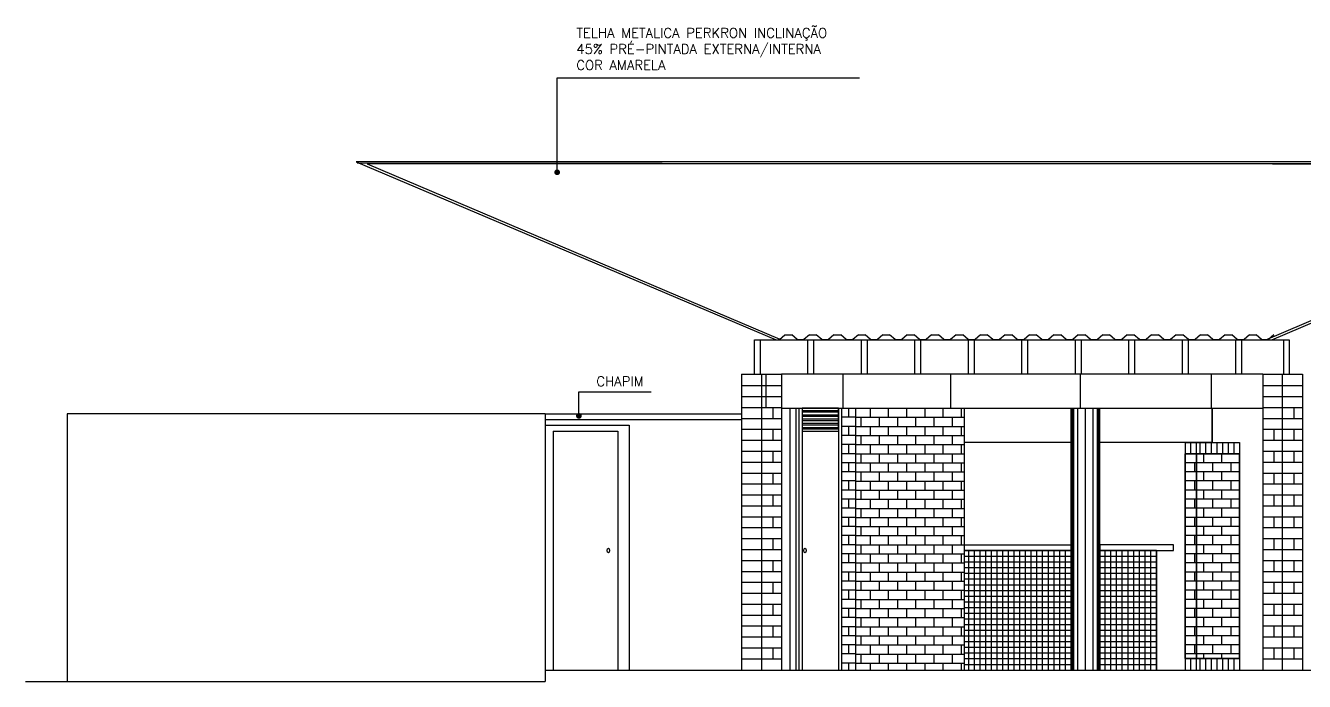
# Model space of a CAD drawing. Extents: x -599692 to 469028, y -9431878 to 9424999.
# Drawn here: x 2373.36 to 2384.6, y -459.07 to -453.31 of the extents above; entities that cross this region are included whole.
import ezdxf

# ---------------------------------------------------------------- set-up
doc = ezdxf.new("R2010")
doc.units = 0
doc.header["$LTSCALE"] = 0.5
doc.header["$MEASUREMENT"] = 0
doc.layers.get('0').update_dxf_attribs({"linetype": 'CONTINUOUS'})
for name, color, linetype in [('COTAS', 2, 'CONTINUOUS'), ('HACHURA1', 8, 'CONTINUOUS'), ('P1', 1, 'CONTINUOUS'), ('P2', 2, 'CONTINUOUS'), ('P3', 3, 'CONTINUOUS'), ('PAREDES', 4, 'CONTINUOUS')]:
    doc.layers.add(name, color=color, linetype=linetype)
doc.styles.add('ROMANS', font='romans')
pattern_1 = [(0, (2380.03438, -456.02635), (0, 0.08), []), (90, (2380.03438, -456.02635), (-0.08, 0.08), [0.08, -0.08])]

# ---------------------------------------------------------------- blocks, each defined once
blk = doc.blocks.new('_Dot')
at = {"color": 0, "linetype": 'ByBlock', "lineweight": -2}
blk.add_line((-0.5, 0), (-1, 0), dxfattribs=at)
at = {"color": 0, "linetype": 'ByBlock', "const_width": 0.5}
blk.add_lwpolyline([(-0.25, 0, 1), (0.25, 0, 1)], format="xyb", close=True, dxfattribs=at)

msp = doc.modelspace()

# ---------------------------------------------------------------- hatches: boundary and pattern name
at = {"layer": 'COTAS'}
h = msp.add_hatch(dxfattribs=at)
h.set_pattern_fill('ANSI32', color=256, scale=0.1, angle=315, style=0)
h.set_pattern_definition([(0, (2438.305053, -425.789535), (1e-17, 0.0375), []), (0, (2438.317553, -425.802035), (1e-17, 0.0375), [])])
h.paths.add_polyline_path([(2380.505, -456.67), (2380.185, -456.67), (2380.185, -456.85), (2380.505, -456.85)])
at = {"layer": 'HACHURA1'}
h = msp.add_hatch(dxfattribs=at)
h.set_pattern_fill('AR-B816', color=256, scale=0.01, style=0)
h.set_pattern_definition(pattern_1)
h.paths.add_polyline_path([(2380.655, -456.67), (2380.53, -456.67), (2380.53, -458.97), (2380.655, -458.97)])
h = msp.add_hatch(dxfattribs=at)
h.set_pattern_fill('AR-B816', color=256, scale=0.01, style=0)
h.set_pattern_definition([(0, (2438.30505, -425.789535), (0, 0.08), []), (90, (2438.30505, -425.789535), (-0.08, 0.08), [0.08, -0.08])])
h.paths.add_polyline_path([(2381.61, -456.67), (2380.655, -456.67), (2380.655, -458.97), (2381.61, -458.97)])
h = msp.add_hatch(dxfattribs=at)
h.set_pattern_fill('AR-B816', color=256, scale=0.01, style=0)
h.set_pattern_definition(pattern_1)
h.paths.add_polyline_path([(2383.65, -457.07), (2383.55, -457.07), (2383.55, -458.87), (2383.65, -458.87)])
h.paths.add_polyline_path([(2384.029, -457.07), (2383.65, -457.07), (2383.65, -458.87), (2384.029, -458.87)])
h = msp.add_hatch(dxfattribs=at)
h.set_pattern_fill('NET', color=256, scale=0.4, style=0)
h.set_pattern_definition([(0, (2383.29852, -458.970143), (0, 0.05), []), (90, (2383.29852, -458.970143), (-0.05, 3e-18), [])])
h.paths.add_polyline_path([(2382.55, -457.92), (2381.61, -457.92), (2381.61, -458.97), (2382.55, -458.97)])
h.paths.add_polyline_path([(2383.299, -457.92), (2382.8, -457.92), (2382.8, -458.97), (2383.099, -458.97), (2383.299, -458.97)])

# ---------------------------------------------------------------- linework, layer by layer
at = {"layer": 'COTAS'}
for p, q in [((2378.032, -454.597), (2378.032, -453.767)), ((2378.032, -453.767), (2378.101, -453.767)), ((2378.101, -453.767), (2380.689, -453.767)), ((2379.766, -456.37, -136.326), (2379.766, -456.07, -220.911)), ((2380.236, -456.37, -136.326), (2380.236, -456.07, -220.911)), ((2380.706, -456.37, -136.326), (2380.706, -456.07, -220.911)), ((2381.176, -456.37, -136.326), (2381.176, -456.07, -220.911)), ((2381.646, -456.37, -136.326), (2381.646, -456.07, -220.911)), ((2382.116, -456.37, -136.326), (2382.116, -456.07, -220.911)), ((2382.586, -456.37, -136.326), (2382.586, -456.07, -220.911)), ((2383.056, -456.37, -136.326), (2383.056, -456.07, -220.911)), ((2383.526, -456.37, -136.326), (2383.526, -456.07, -220.911)), ((2383.996, -456.37, -136.326), (2383.996, -456.07, -220.911)), ((2378.223, -456.526, -220.911), (2378.292, -456.526, -220.911)), ((2378.223, -456.737, -220.911), (2378.223, -456.526, -220.911)), ((2378.292, -456.526, -220.911), (2378.858, -456.526, -220.911)), ((2380.185, -456.67), (2380.185, -458.97)), ((2373.727, -456.72), (2373.727, -459.07)), ((2377.928, -456.72), (2373.727, -456.72))]:
    msp.add_line(p, q, dxfattribs=at)
msp.add_lwpolyline([(2380.505, -456.67), (2380.185, -456.67), (2380.185, -456.85), (2380.505, -456.85)], close=True, dxfattribs=at)
msp.add_ellipse((2380.21, -457.92), major_axis=(0, -0.0204), ratio=0.48843, dxfattribs=at)
at = {"layer": 'HACHURA1'}
for p, q in [((2384.318, -454.526, 162.371), (2376.274, -454.518, 441.822)), ((2387.917, -454.53), (2384.318, -454.527, 125.027)), ((2380.004, -456.474, -220.911), (2379.654, -456.474, -220.911)), ((2379.868, -456.67), (2379.868, -456.37)), ((2380.546, -456.67), (2380.546, -456.37)), ((2381.492, -456.67), (2381.492, -456.37)), ((2382.632, -456.67), (2382.632, -456.37)), ((2383.781, -456.67), (2383.781, -456.37)), ((2384.583, -456.474), (2384.233, -456.474)), ((2380.004, -456.57, -220.911), (2379.654, -456.57, -220.911)), ((2384.583, -456.57), (2384.233, -456.57)), ((2380.004, -456.666, -220.911), (2379.654, -456.666, -220.911)), ((2379.929, -456.762, -220.911), (2379.929, -456.67, -220.911)), ((2382.56, -458.97), (2382.56, -456.67)), ((2382.572, -458.97), (2382.572, -456.67)), ((2382.607, -458.97), (2382.607, -456.67)), ((2382.675, -458.97), (2382.675, -456.67)), ((2382.743, -458.97), (2382.743, -456.67)), ((2382.779, -458.97), (2382.779, -456.67)), ((2382.79, -458.97), (2382.79, -456.67)), ((2384.583, -456.666), (2384.233, -456.666)), ((2384.508, -456.762), (2384.508, -456.67)), ((2380.004, -456.762, -220.911), (2379.654, -456.762, -220.911)), ((2384.583, -456.762), (2384.233, -456.762)), ((2380.004, -456.858, -220.911), (2379.654, -456.858, -220.911)), ((2379.929, -456.954, -220.911), (2379.929, -456.858, -220.911)), ((2384.583, -456.858), (2384.233, -456.858)), ((2384.333, -456.954), (2384.333, -456.858)), ((2384.508, -456.954), (2384.508, -456.858)), ((2380.004, -456.954, -220.911), (2379.654, -456.954, -220.911)), ((2383.6, -457.07), (2383.6, -456.97)), ((2383.679, -456.97, 220.911), (2383.679, -457.07, 220.911)), ((2383.729, -456.97, 220.911), (2383.729, -457.07, 220.911)), ((2383.779, -456.97, 220.911), (2383.779, -457.07, 220.911)), ((2383.829, -456.97, 220.911), (2383.829, -457.07, 220.911)), ((2383.879, -456.97, 220.911), (2383.879, -457.07, 220.911)), ((2383.929, -456.97, 220.911), (2383.929, -457.07, 220.911)), ((2383.979, -456.97, 220.911), (2383.979, -457.07, 220.911)), ((2384.583, -456.954), (2384.233, -456.954)), ((2380.004, -457.05, -220.911), (2379.654, -457.05, -220.911)), ((2380.004, -457.146, -220.911), (2379.654, -457.146, -220.911)), ((2379.929, -457.146, -220.911), (2379.929, -457.05, -220.911)), ((2384.583, -457.05), (2384.233, -457.05)), ((2384.583, -457.146), (2384.233, -457.146)), ((2384.333, -457.146), (2384.333, -457.05)), ((2384.508, -457.146), (2384.508, -457.05)), ((2380.004, -457.242, -220.911), (2379.654, -457.242, -220.911)), ((2379.929, -457.338, -220.911), (2379.929, -457.242, -220.911)), ((2384.583, -457.242), (2384.233, -457.242)), ((2384.333, -457.338), (2384.333, -457.242)), ((2384.508, -457.338), (2384.508, -457.242)), ((2380.004, -457.338, -220.911), (2379.654, -457.338, -220.911)), ((2384.583, -457.338), (2384.233, -457.338)), ((2380.004, -457.434, -220.911), (2379.654, -457.434, -220.911)), ((2379.929, -457.53, -220.911), (2379.929, -457.434, -220.911)), ((2384.583, -457.434), (2384.233, -457.434)), ((2384.333, -457.53), (2384.333, -457.434)), ((2384.508, -457.53), (2384.508, -457.434)), ((2380.004, -457.53, -220.911), (2379.654, -457.53, -220.911)), ((2384.583, -457.53), (2384.233, -457.53)), ((2380.004, -457.626, -220.911), (2379.654, -457.626, -220.911)), ((2379.929, -457.722, -220.911), (2379.929, -457.626, -220.911)), ((2384.583, -457.626), (2384.233, -457.626)), ((2384.333, -457.722), (2384.333, -457.626)), ((2384.508, -457.722), (2384.508, -457.626)), ((2380.004, -457.722, -220.911), (2379.654, -457.722, -220.911)), ((2380.004, -457.818, -220.911), (2379.654, -457.818, -220.911)), ((2379.929, -457.914, -220.911), (2379.929, -457.818, -220.911)), ((2384.583, -457.722), (2384.233, -457.722)), ((2384.583, -457.818), (2384.233, -457.818)), ((2384.333, -457.914), (2384.333, -457.818)), ((2384.508, -457.914), (2384.508, -457.818)), ((2380.004, -457.914, -220.911), (2379.654, -457.914, -220.911)), ((2384.583, -457.914), (2384.233, -457.914)), ((2380.004, -458.01, -220.911), (2379.654, -458.01, -220.911)), ((2379.929, -458.106, -220.911), (2379.929, -458.01, -220.911)), ((2384.583, -458.01), (2384.233, -458.01)), ((2384.333, -458.106), (2384.333, -458.01)), ((2384.508, -458.106), (2384.508, -458.01)), ((2380.004, -458.106, -220.911), (2379.654, -458.106, -220.911)), ((2384.583, -458.106), (2384.233, -458.106)), ((2380.004, -458.202, -220.911), (2379.654, -458.202, -220.911)), ((2379.929, -458.298, -220.911), (2379.929, -458.202, -220.911)), ((2384.583, -458.202), (2384.233, -458.202)), ((2384.333, -458.298), (2384.333, -458.202)), ((2384.508, -458.298), (2384.508, -458.202)), ((2380.004, -458.298, -220.911), (2379.654, -458.298, -220.911)), ((2384.583, -458.298), (2384.233, -458.298)), ((2380.004, -458.394, -220.911), (2379.654, -458.394, -220.911)), ((2380.004, -458.49, -220.911), (2379.654, -458.49, -220.911)), ((2379.929, -458.49, -220.911), (2379.929, -458.394, -220.911)), ((2384.583, -458.394), (2384.233, -458.394)), ((2384.583, -458.49), (2384.233, -458.49)), ((2384.333, -458.49), (2384.333, -458.394)), ((2384.508, -458.49), (2384.508, -458.394)), ((2380.004, -458.586, -220.911), (2379.654, -458.586, -220.911)), ((2379.929, -458.682, -220.911), (2379.929, -458.586, -220.911)), ((2384.583, -458.586), (2384.233, -458.586)), ((2384.333, -458.682), (2384.333, -458.586)), ((2384.508, -458.682), (2384.508, -458.586)), ((2380.004, -458.682, -220.911), (2379.654, -458.682, -220.911)), ((2384.583, -458.682), (2384.233, -458.682)), ((2380.004, -458.778, -220.911), (2379.654, -458.778, -220.911)), ((2379.929, -458.874, -220.911), (2379.929, -458.778, -220.911)), ((2384.583, -458.778), (2384.233, -458.778)), ((2384.333, -458.874), (2384.333, -458.778)), ((2384.508, -458.874), (2384.508, -458.778)), ((2380.004, -458.874, -220.911), (2379.654, -458.874, -220.911)), ((2383.6, -458.97), (2383.6, -458.87)), ((2383.679, -458.87, 220.911), (2383.679, -458.97, 220.911)), ((2383.729, -458.87, 220.911), (2383.729, -458.97, 220.911)), ((2383.779, -458.87, 220.911), (2383.779, -458.97, 220.911)), ((2383.829, -458.87, 220.911), (2383.829, -458.97, 220.911)), ((2383.879, -458.87, 220.911), (2383.879, -458.97, 220.911)), ((2383.929, -458.87, 220.911), (2383.929, -458.97, 220.911)), ((2383.979, -458.87, 220.911), (2383.979, -458.97, 220.911)), ((2384.583, -458.874), (2384.233, -458.874))]:
    msp.add_line(p, q, dxfattribs=at)
for points in [[(2383.65, -457.07), (2383.55, -457.07), (2383.55, -458.87), (2383.65, -458.87)], [(2384.029, -457.07), (2383.65, -457.07), (2383.65, -458.87), (2384.029, -458.87)], [(2382.55, -457.92), (2381.61, -457.92), (2381.61, -458.97), (2382.55, -458.97)], [(2383.299, -457.92), (2382.8, -457.92), (2382.8, -458.97), (2383.099, -458.97), (2383.299, -458.97)]]:
    msp.add_lwpolyline(points, close=True, dxfattribs=at)
msp.add_lwpolyline([(2383.55, -457.07), (2384.029, -457.07), (2384.029, -458.87), (2383.55, -458.87), (2383.55, -457.07)], dxfattribs=at)
at = {"layer": 'P1'}
for points in [[(2384.318, -454.504), (2376.266, -454.504), (2379.956, -456.07)], [(2384.318, -454.524), (2376.364, -454.524), (2379.99, -456.063)], [(2384.26, -456.07), (2387.89, -454.524), (2384.318, -454.524)], [(2384.311, -456.07), (2387.988, -454.504), (2384.318, -454.504)]]:
    msp.add_lwpolyline(points, dxfattribs=at)
at = {"layer": 'P2'}
for p, q in [((2379.766, -456.07, -220.911), (2384.466, -456.07, -220.911)), ((2379.816, -456.07, -136.326), (2379.816, -456.37, -136.326)), ((2380.286, -456.07, -136.326), (2380.286, -456.37, -136.326)), ((2380.756, -456.07, -136.326), (2380.756, -456.37, -136.326)), ((2381.226, -456.07, -136.326), (2381.226, -456.37, -136.326)), ((2381.696, -456.07, -136.326), (2381.696, -456.37, -136.326)), ((2382.166, -456.07, -136.326), (2382.166, -456.37, -136.326)), ((2382.636, -456.07, -136.326), (2382.636, -456.37, -136.326)), ((2383.106, -456.07, -136.326), (2383.106, -456.37, -136.326)), ((2383.576, -456.07, -136.326), (2383.576, -456.37, -136.326)), ((2384.046, -456.07, -136.326), (2384.046, -456.37, -136.326)), ((2384.416, -456.07, 86.887), (2384.416, -456.37, 86.887)), ((2384.466, -456.07, 86.887), (2384.466, -456.37, 86.887)), ((2384.233, -456.37, 75.836), (2380.004, -456.37, -125.002)), ((2380.077, -456.67, 220.911), (2380.077, -458.97, 220.911)), ((2380.13, -456.67, 220.911), (2380.13, -458.97, 220.911)), ((2380.155, -456.67, 220.911), (2380.155, -458.97, 220.911)), ((2380.505, -456.67, 220.911), (2380.505, -458.97, 220.911)), ((2380.53, -456.67, 220.911), (2380.53, -458.97, 220.911)), ((2381.61, -456.67), (2381.61, -458.97)), ((2383.789, -456.67), (2383.789, -456.97)), ((2383.789, -456.97), (2383.789, -456.67)), ((2380.185, -456.85), (2380.505, -456.85)), ((2380.185, -456.87), (2380.505, -456.87)), ((2382.55, -456.97), (2381.61, -456.97)), ((2383.789, -456.97), (2382.8, -456.97)), ((2383.55, -456.97), (2383.55, -458.97)), ((2383.55, -456.97), (2384.029, -456.97)), ((2383.65, -458.97), (2383.65, -456.97)), ((2383.789, -456.97), (2383.689, -456.97)), ((2384.029, -456.97, 220.911), (2384.029, -458.97, 220.911)), ((2381.61, -457.87), (2382.55, -457.87)), ((2381.61, -457.92), (2382.55, -457.92)), ((2383.299, -457.92, 220.911), (2383.299, -458.97, 220.911)), ((2383.6, -458.97), (2383.6, -458.87)), ((2383.679, -458.87, 220.911), (2383.679, -458.97, 220.911)), ((2383.729, -458.87, 220.911), (2383.729, -458.97, 220.911)), ((2383.779, -458.87, 220.911), (2383.779, -458.97, 220.911)), ((2383.829, -458.87, 220.911), (2383.829, -458.97, 220.911)), ((2383.879, -458.87, 220.911), (2383.879, -458.97, 220.911)), ((2383.929, -458.87, 220.911), (2383.929, -458.97, 220.911)), ((2383.979, -458.87, 220.911), (2383.979, -458.97, 220.911))]:
    msp.add_line(p, q, dxfattribs=at)
msp.add_lwpolyline([(2383.449, -457.87), (2382.8, -457.87), (2382.8, -457.92), (2383.449, -457.92)], close=True, dxfattribs=at)
at = {"layer": 'P3'}
for p, q in [((2379.987, -456.066, 220.911), (2380.034, -456.026, 220.911)), ((2380.034, -456.026, 220.911), (2380.094, -456.026, 220.911)), ((2380.142, -456.066, 220.911), (2380.094, -456.026, 220.911)), ((2380.142, -456.066, 220.911), (2380.201, -456.066, 220.911)), ((2380.249, -456.026, 220.911), (2380.201, -456.066, 220.911)), ((2380.249, -456.026, 220.911), (2380.309, -456.026, 220.911)), ((2380.357, -456.066, 220.911), (2380.309, -456.026, 220.911)), ((2380.357, -456.066, 220.911), (2380.416, -456.066, 220.911)), ((2380.464, -456.026, 220.911), (2380.416, -456.066, 220.911)), ((2380.464, -456.026, 220.911), (2380.524, -456.026, 220.911)), ((2380.571, -456.066, 220.911), (2380.524, -456.026, 220.911)), ((2380.571, -456.066, 220.911), (2380.631, -456.066, 220.911)), ((2380.679, -456.026, 220.911), (2380.631, -456.066, 220.911)), ((2380.679, -456.026, 220.911), (2380.738, -456.026, 220.911)), ((2380.786, -456.066, 220.911), (2380.738, -456.026, 220.911)), ((2380.786, -456.066, 220.911), (2380.846, -456.066, 220.911)), ((2380.894, -456.026, 220.911), (2380.846, -456.066, 220.911)), ((2380.894, -456.026, 220.911), (2380.953, -456.026, 220.911)), ((2381.001, -456.066, 220.911), (2380.953, -456.026, 220.911)), ((2381.001, -456.066, 220.911), (2381.061, -456.066, 220.911)), ((2381.108, -456.026, 220.911), (2381.061, -456.066, 220.911)), ((2381.108, -456.026, 220.911), (2381.168, -456.026, 220.911)), ((2381.216, -456.066, 220.911), (2381.168, -456.026, 220.911)), ((2381.216, -456.066, 220.911), (2381.275, -456.066, 220.911)), ((2381.323, -456.026, 220.911), (2381.275, -456.066, 220.911)), ((2381.323, -456.026, 220.911), (2381.383, -456.026, 220.911)), ((2381.431, -456.066, 220.911), (2381.383, -456.026, 220.911)), ((2381.431, -456.066, 220.911), (2381.49, -456.066, 220.911)), ((2381.538, -456.026, 220.911), (2381.49, -456.066, 220.911)), ((2381.538, -456.026, 220.911), (2381.598, -456.026, 220.911)), ((2381.645, -456.066, 220.911), (2381.598, -456.026, 220.911)), ((2381.645, -456.066, 220.911), (2381.705, -456.066, 220.911)), ((2381.753, -456.026, 220.911), (2381.705, -456.066, 220.911)), ((2381.753, -456.026, 220.911), (2381.812, -456.026, 220.911)), ((2381.86, -456.066, 220.911), (2381.812, -456.026, 220.911)), ((2381.86, -456.066, 220.911), (2381.92, -456.066, 220.911)), ((2381.968, -456.026, 220.911), (2381.92, -456.066, 220.911)), ((2381.968, -456.026, 220.911), (2382.027, -456.026, 220.911)), ((2382.075, -456.066, 220.911), (2382.027, -456.026, 220.911)), ((2382.075, -456.066, 220.911), (2382.135, -456.066, 220.911)), ((2382.182, -456.026, 220.911), (2382.135, -456.066, 220.911)), ((2382.182, -456.026, 220.911), (2382.242, -456.026, 220.911)), ((2382.29, -456.066, 220.911), (2382.242, -456.026, 220.911)), ((2382.29, -456.066, 220.911), (2382.349, -456.066, 220.911)), ((2382.397, -456.026, 220.911), (2382.349, -456.066, 220.911)), ((2382.397, -456.026, 220.911), (2382.457, -456.026, 220.911)), ((2382.505, -456.066, 220.911), (2382.457, -456.026, 220.911)), ((2382.505, -456.066, 220.911), (2382.564, -456.066, 220.911)), ((2382.612, -456.026, 220.911), (2382.564, -456.066, 220.911)), ((2382.612, -456.026, 220.911), (2382.672, -456.026, 220.911)), ((2382.719, -456.066, 220.911), (2382.672, -456.026, 220.911)), ((2382.719, -456.066, 220.911), (2382.779, -456.066, 220.911)), ((2382.827, -456.026, 220.911), (2382.779, -456.066, 220.911)), ((2382.827, -456.026, 220.911), (2382.886, -456.026, 220.911)), ((2382.934, -456.066, 220.911), (2382.886, -456.026, 220.911)), ((2382.934, -456.066, 220.911), (2382.994, -456.066, 220.911)), ((2383.042, -456.026, 220.911), (2382.994, -456.066, 220.911)), ((2383.042, -456.026, 220.911), (2383.101, -456.026, 220.911)), ((2383.149, -456.066, 220.911), (2383.101, -456.026, 220.911)), ((2383.149, -456.066, 220.911), (2383.209, -456.066, 220.911)), ((2383.256, -456.026, 220.911), (2383.209, -456.066, 220.911)), ((2383.256, -456.026, 220.911), (2383.316, -456.026, 220.911)), ((2383.364, -456.066, 220.911), (2383.316, -456.026, 220.911)), ((2383.364, -456.066, 220.911), (2383.423, -456.066, 220.911)), ((2383.471, -456.026, 220.911), (2383.423, -456.066, 220.911)), ((2383.471, -456.026, 220.911), (2383.531, -456.026, 220.911)), ((2383.579, -456.066, 220.911), (2383.531, -456.026, 220.911)), ((2383.579, -456.066, 220.911), (2383.638, -456.066, 220.911)), ((2383.686, -456.026, 220.911), (2383.638, -456.066, 220.911)), ((2383.686, -456.026, 220.911), (2383.746, -456.026, 220.911)), ((2383.793, -456.066, 220.911), (2383.746, -456.026, 220.911)), ((2383.793, -456.066, 220.911), (2383.853, -456.066, 220.911)), ((2383.901, -456.026, 220.911), (2383.853, -456.066, 220.911)), ((2383.901, -456.026, 220.911), (2383.96, -456.026, 220.911)), ((2384.008, -456.066, 220.911), (2383.96, -456.026, 220.911)), ((2384.008, -456.066, 220.911), (2384.068, -456.066, 220.911)), ((2384.116, -456.026, 220.911), (2384.068, -456.066, 220.911)), ((2384.116, -456.026, 220.911), (2384.175, -456.026, 220.911)), ((2384.223, -456.066, 220.911), (2384.175, -456.026, 220.911)), ((2384.223, -456.066, 220.911), (2384.283, -456.066, 220.911)), ((2384.33, -456.026, 220.911), (2384.283, -456.066, 220.911)), ((2379.651, -456.37), (2379.651, -458.97)), ((2379.651, -456.37), (2380.004, -456.37)), ((2379.828, -456.37), (2379.828, -458.97)), ((2380.004, -456.37), (2380.004, -458.97)), ((2384.233, -456.37, 220.911), (2384.233, -458.97, 220.911)), ((2384.233, -456.37, 220.911), (2384.581, -456.37)), ((2384.404, -456.37, 220.911), (2384.404, -458.97, 220.911)), ((2384.581, -456.37), (2384.581, -456.67)), ((2380.004, -456.67), (2384.233, -456.67)), ((2380.655, -456.67, 220.911), (2380.655, -458.97, 220.911)), ((2384.583, -456.67, 220.911), (2384.583, -458.97, 220.911)), ((2377.928, -456.72), (2377.928, -458.97)), ((2377.928, -456.72), (2379.651, -456.72)), ((2377.928, -456.77), (2379.651, -456.77)), ((2377.928, -456.82), (2378.664, -456.82)), ((2377.998, -456.87), (2378.564, -456.87)), ((2377.998, -456.87), (2377.998, -458.97)), ((2378.564, -456.87), (2378.564, -458.97)), ((2378.664, -456.82), (2378.664, -458.97))]:
    msp.add_line(p, q, dxfattribs=at)
for points in [[(2382.55, -458.97), (2382.55, -456.67)], [(2382.8, -458.97), (2382.8, -456.67)]]:
    msp.add_lwpolyline(points, dxfattribs=at)
msp.add_ellipse((2378.482, -457.92), major_axis=(0, -0.0204), ratio=0.48843, dxfattribs=at)
at = {"layer": 'PAREDES'}
for p, q in [((2377.928, -458.97), (2387.972, -458.97)), ((2377.928, -458.97), (2377.928, -459.07)), ((2382.399, -458.97, 220.911), (2383.099, -458.97, 220.911)), ((2373.361, -459.07), (2377.928, -459.07))]:
    msp.add_line(p, q, dxfattribs=at)

# ---------------------------------------------------------------- block references
at = {"layer": 'COTAS', "xscale": 0.05000000000001137, "yscale": 0.05000000000001137, "zscale": 0.05000000000001137, "rotation": 270}
for p in [(2378.032, -454.597), (2378.223, -456.737, -220.911)]:
    msp.add_blockref('_Dot', p, dxfattribs=at)

# ---------------------------------------------------------------- texts
at = {"layer": 'COTAS', "color": 3, "char_height": 0.085, "attachment_point": 4, "style": 'ROMANS'}
for s, insert in [('TELHA METALICA PERKRON INCLINAÇÃO\\P45% PRÉ-PINTADA EXTERNA/INTERNA\\PCOR AMARELA', (2378.201, -453.514)), ('CHAPIM', (2378.377, -456.434, -220.911))]:
    msp.add_mtext(s, dxfattribs=dict(at, insert=insert))

doc.saveas('drawing.dxf')
